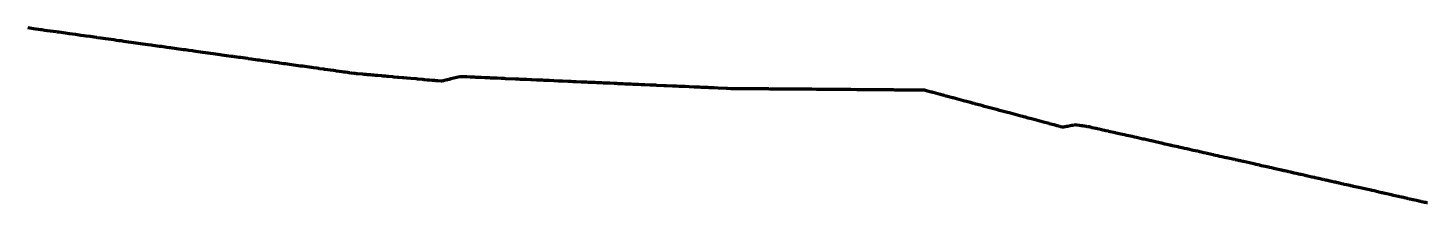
# Model space of a CAD drawing. Header units: metres. Extents: x 599858 to 604747, y 1147744 to 1148052.
# Drawn here: x 602130 to 602784, y 1147834 to 1147916 of the extents above; entities that cross this region are included whole.
import ezdxf

# ---------------------------------------------------------------- set-up
doc = ezdxf.new("R2010")
doc.units = ezdxf.units.M
doc.header["$MEASUREMENT"] = 0
doc.linetypes.add('DGN Style 5', pattern=[108.995835, 46.712501, -62.283334])
doc.layers.add('TF_T_---_Kabl-_2', color=5, linetype='DGN Style 5', lineweight=70)

msp = doc.modelspace()

# ---------------------------------------------------------------- linework, layer by layer
at = {"layer": 'TF_T_---_Kabl-_2'}
for points in [[(602625.63, 1147870.01, 41.77), (602625.16, 1147870.08, 41.78), (602624.83, 1147870.13, 41.8), (602624.44, 1147870.18, 41.82), (602623.74, 1147870.28, 41.85), (602623.63, 1147870.3, 41.84), (602623.44, 1147870.33, 41.83), (602623.18, 1147870.36, 41.87), (602622.84, 1147870.41, 41.87), (602622.69, 1147870.44, 41.87), (602622.19, 1147870.51, 41.92), (602621.34, 1147870.63, 41.9), (602620.13, 1147870.81, 41.96), (602619.49, 1147870.9, 41.96), (602619, 1147870.81, 41.98), (602618.8, 1147870.77, 41.99), (602618.4, 1147870.7, 42), (602617.87, 1147870.59, 41.98), (602617, 1147870.43, 42.13), (602615.91, 1147870.22, 42.31), (602615.83, 1147870.21, 42.33), (602615.19, 1147870.09, 42.29), (602614.92, 1147870.04, 42.33), (602614.54, 1147869.96, 42.36), (602614.41, 1147869.94, 42.34), (602614.25, 1147869.91, 42.33), (602613.61, 1147869.79, 42.37), (602613.5, 1147869.82, 42.38), (602613.16, 1147869.91, 42.47), (602612.66, 1147870.04, 42.51), (602612.38, 1147870.12, 42.47), (602612.12, 1147870.19, 42.47), (602611.8, 1147870.27, 42.47), (602611.53, 1147870.35, 42.51), (602610.96, 1147870.5, 42.58), (602610.06, 1147870.74, 42.63), (602609.48, 1147870.9, 42.64), (602609.45, 1147870.9, 42.64), (602607.24, 1147871.49, 42.95), (602607.12, 1147871.53, 42.97), (602604.54, 1147872.22, 43.33), (602603.87, 1147872.4, 43.43), (602602.35, 1147872.8, 43.76), (602598.87, 1147873.73, 44.26), (602597.41, 1147874.12, 44.46), (602596.13, 1147874.47, 44.67), (602595.3, 1147874.69, 44.82), (602594.94, 1147874.78, 44.75), (602593.95, 1147875.05, 44.84), (602592.31, 1147875.49, 44.8), (602588.46, 1147876.52, 44.79), (602587.7, 1147876.72, 44.79), (602584, 1147877.71, 44.92), (602582.74, 1147878.05, 44.96), (602582.62, 1147878.08, 44.97), (602578.18, 1147879.27, 45.16), (602577.02, 1147879.58, 45.21), (602575.67, 1147879.94, 45.32), (602573.63, 1147880.49, 45.36), (602572.89, 1147880.68, 45.37), (602572.28, 1147880.85, 45.25), (602572.11, 1147880.89, 45.19), (602572.03, 1147880.91, 45.18), (602571.87, 1147880.96, 45.19), (602570.46, 1147881.33, 45.25), (602568.45, 1147881.87, 45.35), (602567.74, 1147882.06, 45.39), (602567.15, 1147882.22, 45.41), (602563.82, 1147883.11, 45.56), (602562.24, 1147883.53, 45.63), (602561.93, 1147883.61, 45.63), (602559.07, 1147884.38, 45.62), (602558.76, 1147884.46, 45.62), (602558.64, 1147884.5, 45.63), (602558.6, 1147884.51, 45.64), (602557.58, 1147884.78, 45.78), (602556.87, 1147884.97, 45.58), (602556.31, 1147885.12, 45.43), (602556.21, 1147885.15, 45.38), (602555.04, 1147885.46, 44.76), (602553.01, 1147886, 43.69), (602552.44, 1147886.16, 43.52), (602552.37, 1147886.17, 43.5), (602552.06, 1147886.26, 43.32), (602550.3, 1147886.73, 42.32), (602548.87, 1147887.11, 41.88), (602548.1, 1147887.12, 41.7), (602547.98, 1147887.12, 41.67), (602547.92, 1147887.12, 41.66), (602547.82, 1147887.12, 41.66), (602547.27, 1147887.12, 41.73), (602546.52, 1147887.13, 41.83), (602546.42, 1147887.13, 41.83), (602546.41, 1147887.13, 41.83), (602545.48, 1147887.14, 41.91), (602545.17, 1147887.14, 41.91), (602544.59, 1147887.14, 41.93), (602543.5, 1147887.15, 41.91), (602541.78, 1147887.17, 41.95), (602541.6, 1147887.17, 41.95), (602541.48, 1147887.17, 41.95), (602537.27, 1147887.2, 41.96), (602535.07, 1147887.22, 41.9), (602534.29, 1147887.23, 41.88), (602533.95, 1147887.23, 41.91), (602533.58, 1147887.23, 41.87), (602532.23, 1147887.24, 41.93), (602531.82, 1147887.25, 41.95), (602531.74, 1147887.25, 41.95), (602526.79, 1147887.29, 41.95), (602522.69, 1147887.32, 42.01), (602522.45, 1147887.32, 42.01), (602518.36, 1147887.36, 42.05), (602517.48, 1147887.36, 42.06), (602517.41, 1147887.36, 42.06), (602517.35, 1147887.36, 42.06), (602517.28, 1147887.36, 42.07), (602514.38, 1147887.39, 42.08), (602511.78, 1147887.41, 42.1), (602511.74, 1147887.41, 42.1), (602511.7, 1147887.41, 42.1), (602511.12, 1147887.41, 42.1), (602507.44, 1147887.44, 42.14), (602506.83, 1147887.45, 42.13), (602506.6, 1147887.45, 42.13), (602506.26, 1147887.45, 42.14), (602503.43, 1147887.48, 42.16), (602502.74, 1147887.48, 42.17), (602501.91, 1147887.49, 42.14), (602501.71, 1147887.49, 42.16), (602500.67, 1147887.5, 42.17), (602498.37, 1147887.52, 42.16), (602496.14, 1147887.54, 42.12), (602495.8, 1147887.54, 42.12), (602493.55, 1147887.56, 42.1), (602492.53, 1147887.56, 42.09), (602491.68, 1147887.57, 42.09), (602491.16, 1147887.58, 42.07), (602490.73, 1147887.58, 42.08), (602488.25, 1147887.6, 42.05), (602487.15, 1147887.61, 42.04), (602486.11, 1147887.62, 42.02), (602485.31, 1147887.62, 42.01), (602482.98, 1147887.64, 42), (602481.52, 1147887.65, 41.98), (602480.58, 1147887.66, 42), (602479.44, 1147887.67, 41.99), (602477.3, 1147887.69, 41.98), (602476.34, 1147887.69, 42.02), (602475.99, 1147887.7, 42), (602475.27, 1147887.7, 41.98), (602472.68, 1147887.72, 41.98), (602471.52, 1147887.73, 42), (602470.79, 1147887.74, 41.96), (602469.47, 1147887.75, 41.95), (602468.44, 1147887.76, 41.96), (602467.56, 1147887.77, 41.94), (602465.57, 1147887.78, 41.98), (602462.73, 1147887.8, 41.99), (602461.35, 1147887.82, 41.97), (602461.08, 1147887.82, 41.99), (602460.35, 1147887.82, 41.97), (602458.34, 1147887.84, 41.97), (602456.73, 1147887.91, 41.97), (602456.17, 1147887.94, 41.99), (602452.34, 1147888.11, 42.01), (602450.44, 1147888.19, 42.04), (602449.12, 1147888.25, 42.05), (602448.09, 1147888.29, 42.04), (602447.53, 1147888.32, 42.06), (602444.38, 1147888.46, 41.98), (602443.48, 1147888.5, 41.99), (602442.68, 1147888.53, 42.09), (602441.17, 1147888.6, 42.1), (602438.85, 1147888.7, 42.15), (602436.97, 1147888.79, 42.17), (602435.48, 1147888.85, 42.17), (602434.65, 1147888.89, 42.17), (602434.05, 1147888.92, 42.16), (602432.92, 1147888.97, 42.16), (602431.06, 1147889.05, 42.19), (602428.01, 1147889.18, 42.14), (602426.96, 1147889.23, 42.14), (602423.68, 1147889.38, 42.24), (602422.99, 1147889.41, 42.24), (602422.62, 1147889.42, 42.23), (602420.37, 1147889.52, 42.22), (602418.01, 1147889.63, 42.19), (602417.09, 1147889.67, 42.22), (602416.81, 1147889.68, 42.15), (602416.46, 1147889.7, 42.22), (602415.05, 1147889.76, 42.21), (602414.4, 1147889.79, 42.15), (602412.56, 1147889.87, 42.15), (602411.61, 1147889.91, 42.22), (602409.41, 1147890.01, 42.19), (602408.89, 1147890.03, 42.13), (602407.8, 1147890.08, 42.18), (602407.24, 1147890.11, 42.15), (602405.46, 1147890.18, 42.17), (602404.94, 1147890.21, 42.09), (602403.72, 1147890.26, 42.08), (602401.64, 1147890.35, 42.1), (602399.73, 1147890.44, 42.06), (602398.75, 1147890.48, 42.05), (602397.8, 1147890.52, 42.05), (602395.55, 1147890.62, 42), (602394.61, 1147890.67, 42), (602393.68, 1147890.71, 42), (602392.9, 1147890.74, 42.07), (602391.59, 1147890.8, 41.97), (602390.71, 1147890.84, 41.96), (602388.54, 1147890.93, 41.96), (602388.27, 1147890.95, 41.94), (602386.02, 1147891.05, 41.89), (602384.51, 1147891.11, 41.88), (602383.39, 1147891.16, 41.89), (602382.03, 1147891.22, 41.9), (602379.5, 1147891.34, 41.85), (602379.18, 1147891.35, 41.8), (602378.5, 1147891.38, 41.79), (602377.53, 1147891.42, 41.75), (602373.48, 1147891.6, 41.72), (602373.47, 1147891.6, 41.72), (602370.78, 1147891.72, 41.61), (602370.26, 1147891.75, 41.61), (602369.88, 1147891.76, 41.59), (602367.42, 1147891.87, 41.63), (602365.16, 1147891.97, 41.66), (602364.69, 1147891.99, 41.57), (602362.9, 1147892.07, 41.55), (602361.91, 1147892.12, 41.55), (602361.04, 1147892.15, 41.59), (602359.74, 1147892.21, 41.56), (602358.91, 1147892.25, 41.56), (602358.55, 1147892.26, 41.56), (602357.54, 1147892.31, 41.62), (602352.85, 1147892.52, 41.59), (602352.3, 1147892.54, 41.59), (602351.05, 1147892.6, 41.56), (602350.88, 1147892.6, 41.56), (602349.02, 1147892.69, 41.53), (602347.52, 1147892.75, 41.52), (602347.34, 1147892.76, 41.51), (602347.2, 1147892.77, 41.55), (602346.96, 1147892.78, 41.49), (602346.19, 1147892.81, 41.5), (602345.83, 1147892.83, 41.5), (602345.27, 1147892.85, 41.5), (602345.12, 1147892.86, 41.5), (602343.63, 1147892.93, 41.51), (602343.27, 1147892.94, 41.5), (602341.56, 1147893.02, 41.57), (602341.04, 1147893.04, 41.52), (602340.5, 1147893.06, 41.58), (602339.27, 1147893.12, 41.54), (602339.19, 1147893.12, 41.52), (602338.96, 1147893.13, 41.54), (602338.18, 1147893.17, 41.57), (602336.34, 1147893.25, 41.66), (602334.88, 1147893.31, 41.68), (602334.48, 1147893.33, 41.69), (602333.65, 1147893.37, 41.6), (602331.81, 1147893.45, 41.73), (602331.66, 1147893.41, 41.74), (602330.69, 1147893.18, 41.7), (602330.05, 1147893.03, 41.72), (602327.35, 1147892.37, 41.79), (602327.05, 1147892.3, 41.78), (602326.96, 1147892.28, 41.77), (602326.89, 1147892.26, 41.77), (602326.8, 1147892.24, 41.78), (602326.45, 1147892.16, 41.75), (602325.63, 1147891.96, 41.77), (602325.35, 1147891.89, 41.69), (602325.04, 1147891.82, 41.74), (602323.71, 1147891.5, 41.65), (602323.45, 1147891.43, 41.63), (602323.02, 1147891.33, 41.62), (602322.85, 1147891.34, 41.62), (602321.3, 1147891.48, 41.68), (602321.16, 1147891.49, 41.69), (602320.15, 1147891.58, 41.68), (602319.62, 1147891.63, 41.67), (602319.42, 1147891.64, 41.67), (602318.79, 1147891.7, 41.69), (602317.36, 1147891.82, 41.66), (602317.31, 1147891.83, 41.66), (602316.44, 1147891.9, 41.72), (602315.22, 1147892.01, 41.62), (602314.76, 1147892.05, 41.62), (602314.18, 1147892.1, 41.68), (602312.01, 1147892.29, 41.66), (602311.9, 1147892.3, 41.65), (602311.84, 1147892.31, 41.65), (602311.8, 1147892.31, 41.65), (602311.03, 1147892.38, 41.62), (602308.61, 1147892.59, 41.67), (602306.93, 1147892.74, 41.62), (602306.74, 1147892.75, 41.61), (602305.35, 1147892.88, 41.58), (602304.98, 1147892.91, 41.6), (602304.64, 1147892.94, 41.61), (602302.92, 1147893.09, 41.52), (602302.45, 1147893.13, 41.52), (602302.34, 1147893.14, 41.52), (602300.69, 1147893.28, 41.61), (602299.98, 1147893.34, 41.64), (602298.22, 1147893.5, 41.59), (602297.4, 1147893.57, 41.59), (602296.78, 1147893.62, 41.53), (602295.84, 1147893.71, 41.49), (602295.59, 1147893.73, 41.55), (602294.86, 1147893.79, 41.52), (602293.24, 1147893.93, 41.51), (602292.54, 1147893.99, 41.52), (602291.84, 1147894.06, 41.51), (602291.34, 1147894.1, 41.51), (602290.22, 1147894.2, 41.51), (602289.74, 1147894.24, 41.52), (602288.51, 1147894.35, 41.46), (602288.09, 1147894.38, 41.42), (602287.86, 1147894.4, 41.45), (602287.15, 1147894.47, 41.43), (602286.85, 1147894.49, 41.48), (602286.69, 1147894.51, 41.46), (602286.03, 1147894.56, 41.46), (602283.68, 1147894.77, 41.46), (602283.02, 1147894.83, 41.44), (602282.53, 1147894.87, 41.42), (602282.15, 1147894.92, 41.41), (602280.93, 1147895.09, 41.41), (602280.39, 1147895.17, 41.46), (602280.14, 1147895.2, 41.41), (602279.44, 1147895.3, 41.33), (602279.25, 1147895.33, 41.32), (602279.04, 1147895.36, 41.32), (602277.84, 1147895.52, 41.41), (602277.27, 1147895.6, 41.43), (602276.34, 1147895.73, 41.38), (602273.96, 1147896.07, 41.35), (602273.63, 1147896.11, 41.34), (602273.4, 1147896.14, 41.33), (602272.48, 1147896.27, 41.34), (602268.43, 1147896.84, 41.36), (602267.96, 1147896.9, 41.35), (602267.57, 1147896.96, 41.34), (602265.95, 1147897.18, 41.39), (602265.54, 1147897.24, 41.38), (602264.7, 1147897.36, 41.38), (602263.05, 1147897.59, 41.34), (602262.34, 1147897.69, 41.33), (602261.97, 1147897.74, 41.33), (602258.04, 1147898.29, 41.28), (602257.77, 1147898.32, 41.3), (602256.92, 1147898.44, 41.3), (602255.9, 1147898.58, 41.31), (602255.84, 1147898.59, 41.27), (602253.94, 1147898.86, 41.31), (602251.83, 1147899.15, 41.29), (602250, 1147899.41, 41.3), (602249.52, 1147899.47, 41.3), (602249.13, 1147899.53, 41.3), (602247.14, 1147899.81, 41.26), (602246.57, 1147899.88, 41.27), (602245.39, 1147900.05, 41.26), (602245.01, 1147900.1, 41.26), (602242.06, 1147900.51, 41.13), (602240.83, 1147900.69, 41.21), (602239.34, 1147900.89, 41.19), (602237.62, 1147901.13, 41.16), (602236.96, 1147901.23, 41.16), (602233.94, 1147901.65, 41.16), (602232.52, 1147901.84, 41.09), (602232.32, 1147901.87, 41.09), (602232.2, 1147901.89, 41.08), (602228.91, 1147902.35, 41.14), (602228.17, 1147902.45, 41.07), (602226.36, 1147902.7, 41.05), (602225.99, 1147902.76, 41.05), (602225.61, 1147902.81, 41.05), (602224.69, 1147902.94, 41.14), (602222.32, 1147903.27, 41.04), (602220.21, 1147903.56, 41.13), (602219.47, 1147903.67, 41.12), (602217.2, 1147903.98, 41.12), (602213.75, 1147904.46, 41.12), (602213.7, 1147904.47, 41.12), (602210.27, 1147904.95, 41.11), (602208.04, 1147905.26, 41.13), (602207.1, 1147905.39, 41.12), (602206.51, 1147905.47, 41.11), (602204.82, 1147905.71, 41), (602203.17, 1147905.94, 41.02), (602202.22, 1147906.07, 41.07), (602200.17, 1147906.36, 41.05), (602197.03, 1147906.8, 41.03), (602196.19, 1147906.91, 41.04), (602195.71, 1147906.98, 41.04), (602194.42, 1147907.16, 41.06), (602191.95, 1147907.5, 41), (602191.01, 1147907.63, 41.01), (602187.99, 1147908.06, 41), (602187.21, 1147908.17, 40.97), (602185.65, 1147908.38, 40.97), (602182.11, 1147908.88, 40.97), (602178.88, 1147909.33, 40.95), (602177.75, 1147909.48, 40.95), (602176.49, 1147909.66, 40.94), (602174.29, 1147909.97, 41.02), (602173.16, 1147910.13, 41.02), (602172.06, 1147910.28, 41.06), (602171.01, 1147910.42, 41.04), (602169.72, 1147910.61, 41.04), (602168.44, 1147910.78, 41.06), (602167.26, 1147910.95, 41.05), (602165.8, 1147911.15, 41.08), (602163.68, 1147911.45, 41.05), (602162, 1147911.68, 41.02), (602161.72, 1147911.72, 41.01), (602160.44, 1147911.9, 40.99), (602158.57, 1147912.16, 40.97), (602156.74, 1147912.42, 40.97), (602155.68, 1147912.56, 41.01), (602154.21, 1147912.77, 41.01), (602151.83, 1147913.1, 40.96), (602149.15, 1147913.47, 41.05), (602148.73, 1147913.53, 41.05), (602147.08, 1147913.76, 41.04), (602143.97, 1147914.2, 41.05), (602143.05, 1147914.32, 41.05), (602142.81, 1147914.36, 41.04), (602140.03, 1147914.75, 41.05), (602138.53, 1147914.95, 41.06), (602137.4, 1147915.11, 41.07), (602135.99, 1147915.31, 41.1), (602135.62, 1147915.36, 41.1), (602132.05, 1147915.86, 41.06), (602130.43, 1147916.09, 41.08), (602129.53, 1147916.21, 41.1)], [(602784.13, 1147834.41, 39.84), (602783.8, 1147834.48, 39.89), (602783.32, 1147834.59, 39.94), (602783.01, 1147834.66, 39.99), (602782.8, 1147834.71, 40), (602782.18, 1147834.84, 39.96), (602781.34, 1147835.03, 39.93), (602781.14, 1147835.08, 40.01), (602780.68, 1147835.18, 40.03), (602780.26, 1147835.28, 39.98), (602779.71, 1147835.4, 40.11), (602779.06, 1147835.54, 40.16), (602778.28, 1147835.72, 40.17), (602777.39, 1147835.92, 40.1), (602777.29, 1147835.94, 40.08), (602776.68, 1147836.08, 40.08), (602775.83, 1147836.27, 40.2), (602775.63, 1147836.32, 40.18), (602775.3, 1147836.39, 40.16), (602774.96, 1147836.47, 40.25), (602774.68, 1147836.53, 40.21), (602773.53, 1147836.79, 40.18), (602773.29, 1147836.84, 40.23), (602772.89, 1147836.93, 40.29), (602772.13, 1147837.1, 40.24), (602771.84, 1147837.17, 40.23), (602771.51, 1147837.24, 40.29), (602771.32, 1147837.28, 40.26), (602771.08, 1147837.34, 40.21), (602770.92, 1147837.37, 40.19), (602770.82, 1147837.4, 40.18), (602770.52, 1147837.46, 40.28), (602770.48, 1147837.47, 40.3), (602770.44, 1147837.48, 40.31), (602770.41, 1147837.49, 40.31), (602769.09, 1147837.79, 40.31), (602768.26, 1147837.97, 40.22), (602767.86, 1147838.06, 40.2), (602767.29, 1147838.19, 40.28), (602764.38, 1147838.84, 40.24), (602764.08, 1147838.91, 40.23), (602763.91, 1147838.95, 40.24), (602763.76, 1147838.98, 40.24), (602763.18, 1147839.11, 40.34), (602762.92, 1147839.17, 40.34), (602762.7, 1147839.22, 40.38), (602762.02, 1147839.37, 40.22), (602759.16, 1147840.02, 40.3), (602758.27, 1147840.22, 40.3), (602757.76, 1147840.33, 40.31), (602755.42, 1147840.86, 40.33), (602752.11, 1147841.6, 40.38), (602752, 1147841.62, 40.37), (602751.96, 1147841.63, 40.37), (602751.9, 1147841.65, 40.37), (602749.55, 1147842.17, 40.3), (602749.5, 1147842.19, 40.31), (602749.3, 1147842.23, 40.29), (602748.37, 1147842.44, 40.42), (602747.91, 1147842.54, 40.37), (602745.34, 1147843.12, 40.29), (602745.1, 1147843.17, 40.3), (602745.08, 1147843.18, 40.3), (602744.96, 1147843.21, 40.3), (602744.76, 1147843.25, 40.32), (602744.35, 1147843.34, 40.3), (602744.16, 1147843.38, 40.3), (602744.16, 1147843.39, 40.3), (602744.11, 1147843.4, 40.3), (602744.05, 1147843.41, 40.3), (602743.46, 1147843.54, 40.34), (602742.9, 1147843.67, 40.36), (602742.41, 1147843.78, 40.33), (602742.17, 1147843.83, 40.36), (602742.05, 1147843.86, 40.35), (602741.99, 1147843.87, 40.34), (602741.12, 1147844.07, 40.32), (602740.55, 1147844.19, 40.32), (602739.42, 1147844.45, 40.5), (602739.07, 1147844.53, 40.56), (602739.04, 1147844.53, 40.56), (602738.64, 1147844.63, 40.41), (602738.06, 1147844.75, 40.5), (602737.55, 1147844.87, 40.55), (602737.13, 1147844.96, 40.57), (602736.91, 1147845.01, 40.56), (602736.8, 1147845.04, 40.53), (602736.53, 1147845.1, 40.45), (602736.24, 1147845.16, 40.44), (602735.87, 1147845.25, 40.48), (602735.56, 1147845.32, 40.44), (602735.06, 1147845.43, 40.5), (602733.34, 1147845.82, 40.47), (602732.99, 1147845.89, 40.48), (602732.33, 1147846.04, 40.55), (602731.58, 1147846.21, 40.41), (602731.3, 1147846.27, 40.41), (602730.2, 1147846.52, 40.51), (602730.12, 1147846.54, 40.52), (602730.11, 1147846.54, 40.52), (602730.07, 1147846.55, 40.52), (602728.74, 1147846.85, 40.52), (602728.2, 1147846.97, 40.53), (602727.49, 1147847.13, 40.52), (602727.3, 1147847.17, 40.5), (602726.92, 1147847.26, 40.53), (602725.78, 1147847.51, 40.64), (602725.13, 1147847.66, 40.53), (602725.1, 1147847.67, 40.52), (602725.07, 1147847.67, 40.53), (602724.65, 1147847.77, 40.65), (602724.05, 1147847.9, 40.65), (602723.53, 1147848.02, 40.56), (602723.35, 1147848.06, 40.5), (602722.66, 1147848.21, 40.65), (602721.73, 1147848.42, 40.56), (602721.36, 1147848.51, 40.54), (602720.65, 1147848.67, 40.55), (602720.27, 1147848.75, 40.56), (602720.13, 1147848.78, 40.54), (602720.08, 1147848.79, 40.56), (602720.03, 1147848.81, 40.54), (602719.25, 1147848.98, 40.6), (602719.15, 1147849, 40.62), (602718.82, 1147849.08, 40.62), (602718.11, 1147849.24, 40.67), (602717.43, 1147849.39, 40.62), (602717.36, 1147849.41, 40.61), (602717.19, 1147849.44, 40.62), (602716.93, 1147849.5, 40.63), (602715.98, 1147849.71, 40.8), (602715.76, 1147849.76, 40.86), (602715.73, 1147849.77, 40.86), (602715.67, 1147849.79, 40.85), (602715.1, 1147849.91, 40.85), (602712.93, 1147850.4, 40.79), (602712.22, 1147850.56, 40.9), (602712.03, 1147850.6, 40.92), (602711.9, 1147850.63, 40.89), (602711.83, 1147850.65, 40.91), (602711.18, 1147850.79, 40.79), (602710.05, 1147851.05, 40.76), (602709.88, 1147851.09, 40.76), (602707.32, 1147851.66, 40.69), (602706.53, 1147851.84, 40.71), (602705.54, 1147852.06, 40.76), (602705.42, 1147852.09, 40.77), (602705.17, 1147852.14, 40.76), (602704.93, 1147852.2, 40.78), (602704.07, 1147852.39, 40.8), (602703.96, 1147852.41, 40.78), (602703.61, 1147852.49, 40.8), (602703.6, 1147852.49, 40.8), (602703.59, 1147852.5, 40.8), (602700.83, 1147853.12, 40.76), (602698.11, 1147853.73, 40.81), (602697.76, 1147853.81, 40.81), (602696.69, 1147854.05, 40.75), (602696.36, 1147854.12, 40.73), (602696.2, 1147854.16, 40.71), (602695.91, 1147854.22, 40.71), (602695.88, 1147854.23, 40.71), (602695.86, 1147854.23, 40.71), (602694.3, 1147854.59, 40.82), (602694.07, 1147854.64, 40.75), (602693.9, 1147854.68, 40.77), (602690.94, 1147855.34, 40.84), (602690.85, 1147855.36, 40.85), (602690.71, 1147855.39, 40.81), (602690.24, 1147855.5, 40.71), (602690.02, 1147855.55, 40.73), (602689.17, 1147855.74, 40.78), (602687.99, 1147856, 40.7), (602687.03, 1147856.22, 40.66), (602686.11, 1147856.42, 40.7), (602685.04, 1147856.66, 40.78), (602684.29, 1147856.83, 40.82), (602684.21, 1147856.85, 40.8), (602683.97, 1147856.91, 40.81), (602682.57, 1147857.22, 40.82), (602682.51, 1147857.23, 40.81), (602681.16, 1147857.54, 40.81), (602680.75, 1147857.63, 40.79), (602679.57, 1147857.89, 40.82), (602678.24, 1147858.19, 40.84), (602678.21, 1147858.2, 40.84), (602678.15, 1147858.21, 40.84), (602678.12, 1147858.22, 40.84), (602677.18, 1147858.43, 40.86), (602676.68, 1147858.54, 40.87), (602676.54, 1147858.58, 40.87), (602676.5, 1147858.58, 40.87), (602674.58, 1147859.01, 40.76), (602672.24, 1147859.54, 40.85), (602671.7, 1147859.66, 40.84), (602670.49, 1147859.93, 40.85), (602670.47, 1147859.94, 40.85), (602670.41, 1147859.95, 40.85), (602670.09, 1147860.02, 40.91), (602669.17, 1147860.23, 40.86), (602668.39, 1147860.4, 40.85), (602668.36, 1147860.41, 40.86), (602667.84, 1147860.53, 40.84), (602667.53, 1147860.6, 40.84), (602666.65, 1147860.8, 40.9), (602665.6, 1147861.03, 40.9), (602664.85, 1147861.2, 40.96), (602664.37, 1147861.31, 40.84), (602664.24, 1147861.34, 40.84), (602664.23, 1147861.34, 40.84), (602663.76, 1147861.45, 40.84), (602663.47, 1147861.51, 40.87), (602662.28, 1147861.78, 40.95), (602661.36, 1147861.98, 40.93), (602659.89, 1147862.32, 40.84), (602659.71, 1147862.36, 40.83), (602659.61, 1147862.38, 40.85), (602658.38, 1147862.65, 40.88), (602657.62, 1147862.82, 40.99), (602656.36, 1147863.11, 40.96), (602655.7, 1147863.26, 40.99), (602655.04, 1147863.4, 41), (602654.81, 1147863.45, 40.99), (602651.64, 1147864.17, 41.07), (602651.12, 1147864.28, 41.1), (602650.95, 1147864.32, 41.11), (602650.43, 1147864.44, 41.12), (602648, 1147864.99, 41.29), (602647.18, 1147865.17, 41.31), (602646.07, 1147865.42, 41.35), (602642.81, 1147866.15, 41.35), (602642.66, 1147866.18, 41.35), (602642.51, 1147866.22, 41.35), (602641.43, 1147866.46, 41.46), (602639.96, 1147866.79, 41.45), (602638.66, 1147867.08, 41.46), (602638.34, 1147867.16, 41.49), (602638.08, 1147867.21, 41.48), (602638.04, 1147867.22, 41.49), (602637.51, 1147867.34, 41.51), (602635.69, 1147867.75, 41.6), (602635.02, 1147867.9, 41.52), (602634.97, 1147867.91, 41.52), (602633.63, 1147868.21, 41.6), (602631.6, 1147868.67, 41.56), (602630.61, 1147868.89, 41.59), (602630.42, 1147868.93, 41.68), (602630.05, 1147869.02, 41.72), (602629.87, 1147869.06, 41.71), (602629.17, 1147869.21, 41.8), (602629.07, 1147869.24, 41.8), (602628.98, 1147869.26, 41.81), (602627.35, 1147869.62, 41.74), (602626.58, 1147869.8, 41.79), (602625.83, 1147869.97, 41.76), (602625.63, 1147870.01, 41.77)]]:
    msp.add_polyline3d(points, dxfattribs=at)

doc.saveas('drawing.dxf')
